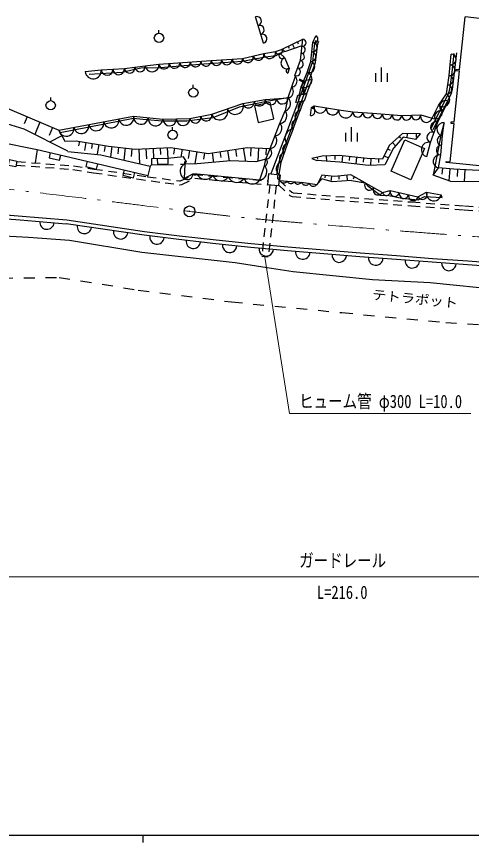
# Model space of a CAD drawing. Units: millimetres, scale not verified. Extents: x 40000 to 680000, y 20000 to 380000.
# Drawn here: x 150564 to 213364, y 204000 to 318016 of the extents above; entities that cross this region are included whole.
import ezdxf
from ezdxf.enums import TextEntityAlignment as Align

# ---------------------------------------------------------------- set-up
doc = ezdxf.new("R2010")
doc.units = ezdxf.units.MM
doc.header["$LTSCALE"] = 1000
for name, pattern in [('USER1', [3, 1.5, -1.5]), ('USER2', [2, 1.2, -0.8]), ('USER3', [10, 6.4, -1.6, 0.4, -1.6]), ('USER4', [4, 3, -1])]:
    doc.linetypes.add(name, pattern=pattern)
for name, color, linetype, lineweight in [('M-BGD', 7, 'Continuous', 25), ('M-BMK', 2, 'USER3', 13), ('M-BMK-SRVR', 3, 'Continuous', 25), ('M-STR-HTXT', 7, 'Continuous', 13), ('M-STR-STR3', 7, 'Continuous', 25), ('M-TTL-BAND', 7, 'Continuous', 25)]:
    doc.layers.add(name, color=color, linetype=linetype, lineweight=lineweight)
doc.styles.add('ＭＳ ゴシック', font='')
doc.styles.get('ＭＳ ゴシック').set_extended_font_data('MS Gothic')

msp = doc.modelspace()

# ---------------------------------------------------------------- linework, layer by layer
at = {"layer": 'M-BGD'}
for p, q in [((184676, 314328), (183542, 317987)), ((211711, 310656), (212491, 317965)), ((222400, 316880), (212491, 317965)), ((170231, 315700), (170231, 316142)), ((187242, 313519), (190073, 314894)), ((187581, 313209), (189998, 314031)), ((188228, 313590), (188068, 313920)), ((188925, 313666), (188661, 314208)), ((189504, 314210), (189344, 314540)), ((187581, 313209), (187256, 313525)), ((189850, 308298), (190686, 310304)), ((200121, 310194), (200121, 308994)), ((200921, 310994), (200921, 308994)), ((201721, 310194), (201721, 308994)), ((210962, 303411), (211697, 310507)), ((211200, 310553), (211697, 310507)), ((189047, 309734), (188029, 306781)), ((189002, 309856), (189047, 309734)), ((190596, 307311), (191334, 309202)), ((174970, 308153), (174970, 308595)), ((189625, 307236), (189850, 308298)), ((155279, 306404), (155279, 306846)), ((188029, 306781), (187624, 304993)), ((188754, 302497), (189651, 304969)), ((152053, 304174), (151639, 303194)), ((153793, 303438), (153070, 301728)), ((155534, 302703), (155069, 301604)), ((172117, 302311), (172117, 302753)), ((196764, 302743), (196764, 300743)), ((210948, 303261), (210399, 297957)), ((156809, 301566), (155132, 300683)), ((195964, 301943), (195964, 300743)), ((197564, 301943), (197564, 300743)), ((203389, 301455), (203580, 301245)), ((204474, 301858), (204459, 301268)), ((205696, 301050), (206344, 301811)), ((205721, 301827), (205709, 301365)), ((157214, 300796), (158801, 300862)), ((159247, 300789), (159142, 300145)), ((160138, 300643), (159952, 299505)), ((161029, 300497), (160911, 299775)), ((161920, 300352), (161713, 299083)), ((162812, 300206), (162681, 299405)), ((163719, 300080), (163555, 298641)), ((164643, 299975), (164537, 299044)), ((165567, 299870), (165377, 298205)), ((170392, 299870), (170432, 298988)), ((171374, 299915), (171442, 298420)), ((181861, 299874), (182153, 298002)), ((182926, 299933), (182870, 298758)), ((183978, 299883), (183889, 298018)), ((202467, 300619), (202885, 300159)), ((166491, 299765), (166370, 298698)), ((167444, 299735), (167538, 297687)), ((168427, 299780), (168491, 298381)), ((169409, 299825), (169475, 298380)), ((172380, 299855), (172249, 299037)), ((173409, 299692), (173235, 298601)), ((174438, 299528), (174258, 298399)), ((175467, 299364), (175198, 297675)), ((176496, 299201), (176357, 298330)), ((177549, 299203), (177755, 297881)), ((178627, 299371), (178758, 298534)), ((179705, 299539), (179934, 298071)), ((180783, 299706), (180938, 298710)), ((185030, 299833), (184986, 298922)), ((193325, 298760), (193355, 298026)), ((194495, 298807), (194516, 298287)), ((195562, 298781), (195467, 297862)), ((201313, 298790), (201904, 298500)), ((201775, 299731), (202143, 299549)), ((169203, 298374), (169206, 297546)), ((173963, 298033), (173607, 298639)), ((192045, 298586), (192106, 298303)), ((196528, 298681), (196471, 298127)), ((197494, 298581), (197398, 297653)), ((198460, 298482), (198402, 297921)), ((199477, 298404), (199429, 297474)), ((200547, 298348), (200521, 297852)), ((169001, 297336), (168704, 296070)), ((169001, 297336), (169206, 297546)), ((209351, 297069), (209288, 296248)), ((210388, 296989), (210261, 295339)), ((211423, 296920), (211366, 295909)), ((212455, 296862), (212363, 295223)), ((173704, 295669), (174921, 296309)), ((193151, 296081), (193117, 295736)), ((194036, 295994), (193961, 295231)), ((195032, 295998), (195070, 295552)), ((196138, 296093), (196203, 295342)), ((196783, 295387), (198702, 295053)), ((197194, 295869), (197030, 295565)), ((198199, 295325), (198108, 295156)), ((192054, 294809), (192071, 294841)), ((184420, 284950), (185314, 284850))]:
    msp.add_line(p, q, dxfattribs=at)
at = {"layer": 'M-BGD', "linetype": 'USER4'}
for p, q in [((190374, 308816), (189557, 309248)), ((190444, 308949), (189627, 309381)), ((189915, 306287), (190267, 307316)), ((169206, 297546), (173796, 297637))]:
    msp.add_line(p, q, dxfattribs=at)
at = {"layer": 'M-BGD', "linetype": 'USER2'}
for p, q in [((150616, 297984), (158433, 297412)), ((150579, 297486), (158396, 296913)), ((173208, 295345), (175082, 296211)), ((185518, 294767), (184420, 284950)), ((186416, 294695), (185314, 284850))]:
    msp.add_line(p, q, dxfattribs=at)
at = {"layer": 'M-BGD', "linetype": 'USER1'}
msp.add_line((148578, 281907), (156450, 282005), dxfattribs=at)
at = {"layer": 'M-BGD'}
for points in [[(189002, 309856), (189770, 311985), (190094, 314895)], [(191863, 314708), (191712, 314352), (191410, 311756), (189805, 307288)], [(190686, 310304), (191173, 311827), (191476, 314433), (191865, 315361)], [(190267, 307316), (190416, 307719), (191853, 311657), (192141, 314249), (192297, 314618)], [(160042, 310411), (162263, 310654), (165462, 310832), (168314, 311207), (170216, 311457), (177442, 311941), (181778, 312224), (184691, 312905), (186304, 313165), (187256, 313525)], [(160600, 310071), (165159, 310356), (167718, 310943), (170451, 310965), (176413, 311503), (181774, 311857), (184921, 312456), (186341, 312642), (186903, 312942), (187585, 313214)], [(186903, 312942), (187565, 312341), (188219, 310835), (188029, 310194)], [(191126, 304365), (191300, 305443), (191638, 305674), (195054, 305154), (197005, 304856), (199720, 304666), (203754, 304361), (206379, 304452), (207938, 303988), (208828, 305721), (209930, 307360), (210293, 309853), (210556, 312839)], [(207742, 302515), (210205, 307354), (210394, 307987), (210638, 309922), (210977, 312919)], [(211307, 312981), (210708, 307921), (210504, 307234), (208027, 302370)], [(211711, 310656), (211214, 310703), (211200, 310553)], [(188538, 308274), (188716, 308312), (188835, 308370), (188963, 308458), (189112, 308605), (189202, 308772), (189263, 308949), (189293, 309136), (189265, 309343), (189217, 309492), (189159, 309610), (189041, 309749)], [(188035, 306798), (188213, 306836), (188332, 306895), (188460, 306982), (188609, 307129), (188699, 307296), (188759, 307473), (188790, 307661), (188762, 307868), (188714, 308016), (188656, 308135), (188538, 308274)], [(156404, 302335), (166734, 304252), (170776, 303835), (174491, 303923), (177510, 304514), (181826, 306027), (184888, 306564), (188029, 306781)], [(188029, 306781), (185365, 306311), (181294, 305513), (177676, 304018), (174055, 303588), (170699, 303563), (167989, 303812), (166730, 303920), (156609, 301945)], [(187624, 304993), (187828, 305059), (187959, 305142), (188099, 305261), (188255, 305451), (188339, 305658), (188388, 305873), (188400, 306095), (188342, 306334), (188267, 306502), (188184, 306633), (188029, 306781)], [(147702, 306013), (156404, 302335), (157214, 300796)], [(185682, 296253), (185953, 296931), (189429, 306191)], [(186501, 296163), (186808, 297975), (187810, 300670), (189855, 306152), (189915, 306287)], [(190150, 306285), (189988, 306256), (189879, 306207), (189760, 306132), (189622, 306004), (189535, 305856), (189475, 305698), (189442, 305530), (189461, 305342), (189500, 305207), (189549, 305098), (189651, 304969)], [(190165, 306324), (189839, 305506), (189651, 304969)], [(207218, 298672), (207709, 300628), (208701, 303421), (210151, 306351)], [(157646, 299410), (151617, 302464), (143793, 304851)], [(174921, 296309), (175486, 296320), (180243, 295841), (184130, 295464), (184812, 297387), (184988, 298324), (185556, 299808), (186885, 303142), (187624, 304993)], [(186935, 303264), (187149, 303299), (187294, 303361), (187453, 303458), (187639, 303624), (187757, 303818), (187840, 304025), (187888, 304246), (187867, 304495), (187818, 304675), (187756, 304820), (187624, 304993)], [(189651, 304969), (189500, 304940), (189399, 304892), (189289, 304821), (189161, 304699), (189083, 304560), (189029, 304411), (189000, 304254), (189020, 304079), (189059, 303953), (189106, 303852), (189203, 303733)], [(189203, 303733), (189052, 303704), (188951, 303657), (188841, 303585), (188713, 303463), (188635, 303324), (188581, 303175), (188552, 303018), (188572, 302843), (188610, 302717), (188658, 302616), (188754, 302497)], [(209603, 303339), (209199, 301866), (208056, 296122), (208833, 297109)], [(208833, 297109), (209131, 298910), (209346, 301586), (209603, 303339)], [(210962, 303411), (210523, 303451), (210510, 303302), (210948, 303261)], [(186245, 301536), (186460, 301571), (186605, 301633), (186763, 301730), (186950, 301896), (187067, 302090), (187150, 302297), (187198, 302518), (187177, 302767), (187129, 302946), (187066, 303092), (186935, 303264)], [(188754, 302497), (187960, 300477), (187055, 297854), (186788, 296234), (186943, 296105), (186859, 295391), (190160, 295125), (192071, 294841)], [(188754, 302497), (188499, 302454), (188326, 302379), (188137, 302262), (187915, 302062), (187776, 301830), (187679, 301581), (187623, 301317), (187649, 301020), (187709, 300805), (187784, 300632), (187942, 300427)], [(185556, 299808), (185770, 299842), (185915, 299905), (186074, 300002), (186260, 300168), (186378, 300361), (186460, 300569), (186509, 300790), (186488, 301039), (186439, 301218), (186377, 301363), (186245, 301536)], [(206344, 301811), (203850, 301874), (202006, 300201), (201081, 298320), (198943, 298432), (195080, 298831), (192741, 298736), (191350, 298436), (192023, 298124)], [(205696, 301050), (203929, 301361), (202597, 299828), (201414, 297562), (199154, 297462), (195184, 297893), (192023, 298124)], [(158801, 300862), (163257, 300133), (166953, 299712), (171865, 299937), (177010, 299119), (182400, 299958), (185556, 299808)], [(187942, 300427), (187789, 300395), (187686, 300345), (187575, 300269), (187445, 300143), (187367, 299999), (187314, 299846), (187287, 299684), (187311, 299505), (187352, 299377), (187402, 299274), (187503, 299154)], [(157654, 299388), (162211, 298929), (169001, 297336)], [(184988, 298324), (185170, 298356), (185293, 298411), (185428, 298496), (185585, 298640), (185683, 298806), (185751, 298984), (185789, 299174), (185769, 299386), (185725, 299539), (185670, 299662), (185556, 299808)], [(187503, 299154), (187349, 299121), (187247, 299071), (187135, 298996), (187006, 298869), (186928, 298725), (186875, 298573), (186848, 298411), (186872, 298232), (186913, 298104), (186963, 298001), (187064, 297881)], [(173607, 298639), (171442, 298420), (169203, 298374)], [(169990, 298390), (170005, 297640), (171505, 297671), (171489, 298421)], [(173796, 297637), (173594, 297528), (173470, 297416), (173345, 297264), (173216, 297033), (173165, 296799), (173154, 296562), (173183, 296324), (173290, 296083), (173401, 295920), (173513, 295796), (173704, 295669)], [(173963, 298033), (173796, 297637), (173704, 295669)], [(173963, 298033), (173913, 298026), (173880, 298012), (173843, 297990), (173799, 297953), (173771, 297909), (173751, 297861), (173739, 297810), (173743, 297753), (173753, 297711), (173767, 297678), (173796, 297637)], [(184988, 298324), (183619, 297943), (180082, 298084), (175510, 297684), (173796, 297637)], [(184812, 297387), (184917, 297425), (184983, 297471), (185054, 297536), (185131, 297638), (185171, 297746), (185192, 297859), (185194, 297975), (185159, 298098), (185117, 298183), (185071, 298250), (184988, 298324)], [(187064, 297881), (186885, 297810), (186772, 297730), (186652, 297616), (186522, 297438), (186457, 297249), (186425, 297054), (186425, 296854), (186489, 296643), (186565, 296497), (186646, 296383), (186792, 296259)], [(220852, 296773), (209866, 297859), (209881, 298008), (210399, 297957)], [(184130, 295464), (184363, 295511), (184519, 295586), (184689, 295699), (184887, 295888), (185007, 296105), (185089, 296336), (185132, 296580), (185099, 296852), (185038, 297047), (184964, 297203), (184812, 297387)], [(219700, 296169), (216069, 296659), (210906, 296949), (208833, 297109)], [(173704, 295669), (173841, 295586), (173953, 295551), (174089, 295529), (174273, 295533), (174432, 295585), (174578, 295662), (174711, 295763), (174819, 295913), (174877, 296037), (174912, 296149), (174921, 296309)], [(174921, 296309), (174956, 296253), (174991, 296220), (175037, 296187), (175105, 296154), (175173, 296144), (175241, 296145), (175309, 296158), (175376, 296193), (175420, 296228), (175454, 296263), (175486, 296320)], [(175486, 296320), (175595, 296091), (175712, 295949), (175872, 295802), (176118, 295647), (176373, 295578), (176632, 295552), (176896, 295569), (177168, 295673), (177354, 295786), (177496, 295903), (177647, 296106)], [(177647, 296106), (177756, 295877), (177872, 295735), (178032, 295588), (178279, 295433), (178534, 295364), (178793, 295338), (179057, 295356), (179329, 295459), (179515, 295572), (179657, 295689), (179808, 295892)], [(179808, 295892), (179916, 295663), (180033, 295521), (180193, 295374), (180440, 295219), (180695, 295150), (180954, 295124), (181218, 295142), (181490, 295246), (181676, 295358), (181818, 295475), (181969, 295678)], [(181969, 295678), (182077, 295449), (182194, 295307), (182354, 295160), (182601, 295005), (182856, 294936), (183115, 294910), (183379, 294928), (183651, 295032), (183836, 295144), (183979, 295261), (184130, 295464)], [(186848, 296125), (185365, 296288), (185222, 294799)], [(186848, 296125), (186733, 294635), (185222, 294799)], [(186792, 296259), (186711, 296201), (186665, 296146), (186619, 296074), (186577, 295968), (186569, 295865), (186577, 295764), (186602, 295664), (186661, 295566), (186718, 295503), (186773, 295456), (186862, 295412)], [(186939, 295385), (186990, 295282), (187044, 295218), (187118, 295153), (187231, 295084), (187348, 295055), (187466, 295046), (187585, 295056), (187708, 295105), (187791, 295158), (187855, 295212), (187922, 295305)], [(187922, 295305), (187973, 295202), (188027, 295139), (188101, 295073), (188214, 295005), (188330, 294976), (188448, 294966), (188568, 294976), (188690, 295026), (188774, 295078), (188837, 295133), (188904, 295226)], [(198702, 295053), (196691, 296141), (194478, 295950), (192709, 296124), (192071, 294841), (192706, 295629)], [(196783, 295387), (194123, 295179), (192706, 295629)], [(220395, 294400), (215224, 295190), (210530, 295243), (208056, 296122)], [(188904, 295226), (188955, 295123), (189009, 295059), (189083, 294994), (189196, 294926), (189313, 294896), (189431, 294887), (189550, 294897), (189673, 294946), (189756, 294999), (189820, 295053), (189887, 295147)], [(189887, 295147), (189936, 295031), (189991, 294958), (190067, 294882), (190186, 294800), (190311, 294761), (190439, 294743), (190570, 294747), (190707, 294793), (190801, 294845), (190874, 294900), (190953, 294998)], [(190953, 294998), (191002, 294882), (191057, 294809), (191134, 294734), (191253, 294652), (191378, 294613), (191506, 294595), (191637, 294598), (191773, 294644), (191868, 294696), (191941, 294751), (192019, 294849)], [(198702, 295053), (199040, 294624), (200799, 293355), (201951, 293330), (203745, 292963), (206015, 292724), (206895, 293158), (209340, 293026), (209163, 293417)], [(198702, 295053), (201061, 293726), (202139, 293988), (205975, 293112), (207163, 293747), (209163, 293417)]]:
    msp.add_lwpolyline(points, dxfattribs=at)
for points in [[(189429, 306191), (189140, 306138), (189396, 307173), (189796, 307256), (190267, 307316), (190453, 307350), (190596, 307311), (190284, 306336), (190086, 306316), (189915, 306287)], [(183921, 303405), (186096, 303889), (185589, 306166), (183414, 305682)], [(202258, 296678), (204144, 301008), (206894, 299810), (205008, 295480)], [(149603, 298259), (150630, 298056), (150473, 297263), (149446, 297466)]]:
    msp.add_lwpolyline(points, close=True, dxfattribs=at)
at = {"layer": 'M-BGD', "linetype": 'USER4'}
msp.add_lwpolyline([(189625, 307236), (189429, 306191), (189805, 307288)], dxfattribs=at)
at = {"layer": 'M-BGD', "linetype": 'USER2'}
for points in [[(158352, 296898), (161187, 296451), (167159, 295590), (171089, 295052), (173091, 294793), (173368, 294846), (175175, 295681), (179162, 295331), (185222, 294799)], [(158433, 297412), (161264, 296965), (167231, 296105), (168666, 295908), (173075, 295319), (173208, 295345)], [(175082, 296211), (179208, 295849), (185268, 295317)], [(186799, 295435), (188580, 293758), (188735, 293686), (194629, 293193), (205104, 292414), (212408, 291860)], [(186744, 294773), (188285, 293321), (188601, 293176), (194588, 292674), (205065, 291896), (212369, 291342)], [(212369, 291342), (222571, 290579), (222925, 290680)], [(212408, 291860), (222517, 291105), (222693, 291155)]]:
    msp.add_lwpolyline(points, dxfattribs=at)
at = {"layer": 'M-BGD', "linetype": 'USER1'}
for points in [[(156450, 282005), (167375, 280253), (180244, 278621), (195491, 277141), (209822, 275770)], [(209822, 275770), (224170, 274877), (239645, 273706)]]:
    msp.add_lwpolyline(points, dxfattribs=at)
at = {"layer": 'M-BGD'}
for centre in [(170231, 315054), (174970, 307507), (155279, 305758), (172117, 301665)]:
    msp.add_circle(centre, 646, dxfattribs=at)
for centre, radius, start, end in [((183731, 317377), 639, 287.21914, 107.21914), ((184109, 316157), 639, 287.21914, 107.21914), ((184487, 314938), 639, 287.21914, 107.21914), ((190040, 314410), 488, 263.6552, 83.6552), ((191670, 314897), 503, 247.23657, 67.23657), ((189932, 313440), 488, 263.6552, 83.6552), ((191400, 313781), 656, 263.37154, 83.37154), ((182506, 312395), 748, 193.15525, 13.15525), ((183963, 312735), 748, 193.15525, 13.15525), ((185498, 313035), 817, 189.13606, 9.13606), ((186780, 313345), 509, 200.73832, 20.73832), ((187234, 312642), 447, 137.79256, 317.79256), ((189824, 312470), 488, 263.6552, 83.6552), ((191248, 312478), 656, 263.37154, 83.37154), ((210490, 312092), 749, 264.96382, 84.96382), ((169265, 311332), 959, 187.49059, 7.49059), ((170938, 311505), 724, 183.83049, 3.83049), ((172384, 311602), 724, 183.83049, 3.83049), ((173829, 311699), 724, 183.83049, 3.83049), ((175274, 311796), 724, 183.83049, 3.83049), ((176720, 311892), 724, 183.83049, 3.83049), ((178165, 311988), 724, 183.7445, 3.7445), ((179610, 312083), 724, 183.7445, 3.7445), ((181055, 312177), 724, 183.7445, 3.7445), ((187892, 311588), 821, 113.50059, 293.50059), ((189578, 311453), 566, 250.15833, 70.15833), ((190929, 311065), 800, 252.26733, 72.26733), ((210359, 310600), 749, 264.96382, 84.96382), ((161153, 310532), 1117, 186.24137, 6.24137), ((163063, 310698), 801, 183.18597, 3.18597), ((164662, 310787), 801, 183.18597, 3.18597), ((166175, 310926), 719, 187.4896, 7.4896), ((167601, 311113), 719, 187.4896, 7.4896), ((188124, 310515), 334, 73.48393, 253.48393), ((189194, 310388), 566, 250.15833, 70.15833), ((190268, 309301), 1086, 247.39091, 67.39091), ((190965, 308256), 1015, 68.68658, 248.68658), ((210202, 309230), 630, 261.71065, 81.71065), ((189738, 307767), 543, 258.01624, 78.01624), ((210021, 307984), 630, 261.71065, 81.71065), ((187244, 306727), 787, 183.95695, 3.95695), ((209379, 306541), 987, 236.09902, 56.09902), ((180747, 305649), 1143, 199.32147, 19.32147), ((182591, 306161), 777, 189.93228, 9.93228), ((184122, 306430), 777, 189.93228, 9.93228), ((185673, 306618), 787, 183.95695, 3.95695), ((191469, 305558), 205, 214.37658, 34.37658), ((192492, 305544), 864, 171.33729, 351.33729), ((208383, 304855), 974, 242.80868, 62.80868), ((209789, 305619), 817, 63.67334, 243.67334), ((176755, 304367), 769, 191.08052, 11.08052), ((178589, 304893), 1143, 199.32147, 19.32147), ((191213, 304904), 546, 260.85296, 80.85296), ((194200, 305284), 864, 171.33729, 351.33729), ((196030, 305005), 987, 171.33795, 351.33795), ((197684, 304809), 680, 175.98082, 355.98082), ((199042, 304713), 680, 175.98082, 355.98082), ((200393, 304615), 674, 175.68341, 355.68341), ((201737, 304513), 674, 175.68341, 355.68341), ((203082, 304412), 674, 175.68341, 355.68341), ((205723, 304429), 657, 181.98562, 1.98562), ((207158, 304220), 813, 163.41358, 343.41358), ((209064, 304154), 817, 63.67334, 243.67334), ((161569, 303294), 1051, 190.51232, 10.51232), ((163635, 303677), 1051, 190.51232, 10.51232), ((165701, 304060), 1051, 190.51232, 10.51232), ((167744, 304148), 1016, 174.11662, 354.11662), ((169765, 303940), 1016, 174.11662, 354.11662), ((171705, 303857), 929, 181.3501, 1.3501), ((173562, 303901), 929, 181.3501, 1.3501), ((175246, 304071), 769, 191.08052, 11.08052), ((204410, 304384), 657, 181.98562, 1.98562), ((208453, 302723), 741, 70.43874, 250.43874), ((209474, 302463), 886, 81.68108, 261.68108), ((157437, 302527), 1051, 190.51232, 10.51232), ((159503, 302910), 1051, 190.51232, 10.51232), ((207957, 301326), 741, 70.43874, 250.43874), ((209293, 300917), 671, 85.40388, 265.40388), ((207463, 299650), 1008, 75.90213, 255.90213), ((209185, 299579), 671, 85.40388, 265.40388), ((208982, 298009), 913, 80.59163, 260.59163), ((199292, 294721), 677, 150.64091, 330.64091), ((200471, 294057), 677, 150.64091, 330.64091), ((201600, 293857), 555, 193.66177, 13.66177), ((202778, 293842), 656, 167.14355, 347.14355), ((204057, 293550), 656, 167.14355, 347.14355), ((205336, 293258), 656, 167.14355, 347.14355), ((206569, 293429), 673, 208.11425, 28.11425), ((208163, 293582), 1014, 170.64735, 350.64735)]:
    msp.add_arc(centre, radius, start, end, dxfattribs=at)
at = {"layer": 'M-BMK'}
msp.add_open_spline([(219889, 287207), (215832, 287496), (211775, 287785), (207719, 288093), (202744, 288470), (197771, 288877), (192797, 289284), (189489, 289555), (186181, 289826), (182880, 290159), (177933, 290658), (173001, 291296), (168067, 291916), (158549, 293112), (149026, 294242), (139502, 295373)], degree=3, knots=[0, 0, 0, 0, 1, 1, 1, 2, 2, 2, 3, 3, 3, 4, 4, 4, 5, 5, 5, 5], dxfattribs=at)
at = {"layer": 'M-BMK-SRVR'}
for radius in [750, 30]:
    msp.add_circle((174443, 291121), radius, dxfattribs=at)
at = {"layer": 'M-STR-HTXT'}
msp.add_line((91767, 240681), (299191, 240681), dxfattribs=at)
msp.add_lwpolyline([(184819, 284819), (188251, 263237), (213295, 263237)], dxfattribs=at)
at = {"layer": 'M-STR-STR3'}
for p, q in [((139346, 302533), (153408, 299665)), ((153408, 299665), (153144, 297799)), ((153408, 299665), (168704, 296070)), ((168704, 296070), (168666, 295908))]:
    msp.add_line(p, q, dxfattribs=at)
for points in [[(155227, 299237), (155056, 298507), (156516, 298164), (156687, 298894)], [(160326, 298039), (160155, 297309), (161615, 296966), (161786, 297696)], [(165425, 296841), (165253, 296111), (166714, 295768), (166885, 296498)], [(100315, 278930), (124145, 287500), (128534, 288750), (131067, 289316), (135709, 289843), (141179, 290227), (147350, 290212), (151082, 289951), (157432, 289415)], [(239591, 282300), (227933, 283110), (212859, 284244), (207984, 284586), (203030, 284964), (197977, 285343), (193044, 285753), (188023, 286179), (182975, 286643), (178135, 287134), (173044, 287717), (168244, 288312), (157488, 289912), (147370, 290712), (141181, 290727)], [(227897, 282611), (217913, 283355), (212823, 283746), (207948, 284088), (202992, 284465), (197937, 284845), (193002, 285255), (187979, 285681), (182927, 286145), (178081, 286637), (172985, 287220), (168177, 287817), (157432, 289415)], [(145357, 287945), (152196, 287541), (157876, 287155)], [(157876, 287155), (167873, 285508), (180739, 284058), (185154, 283348), (188768, 282821), (199715, 281705), (207648, 281311), (217650, 280304), (227659, 279908)]]:
    msp.add_lwpolyline(points, dxfattribs=at)
for centre, start, end in [((154763, 289640), 175.17078, 355.17078), ((159933, 289043), 171.54298, 351.54298), ((164937, 288299), 171.54298, 351.54298), ((169946, 287597), 172.92831, 352.92831), ((174968, 286993), 173.464, 353.464), ((179997, 286442), 174.20742, 354.20742), ((185031, 285952), 174.74991, 354.74991), ((190070, 285504), 175.15681, 355.15681), ((195110, 285080), 175.24497, 355.24497), ((200153, 284678), 175.70893, 355.70893), ((205197, 284297), 175.64047, 355.64047), ((210242, 283927), 175.98772, 355.98772)]:
    msp.add_arc(centre, 1000, start, end, dxfattribs=at)
at = {"layer": 'M-TTL-BAND'}
for p, q in [((40000, 205000), (579000, 205000)), ((168000, 205000), (168000, 204000))]:
    msp.add_line(p, q, dxfattribs=at)

# ---------------------------------------------------------------- texts
at = {"layer": 'M-BGD', "style": 'ＭＳ ゴシック', "width": 1.1}
msp.add_text('テトラポット', height=1320, rotation=354.1, dxfattribs=at).set_placement((199557, 278600), align=Align.BOTTOM_LEFT)
at = {"layer": 'M-STR-HTXT', "style": 'ＭＳ ゴシック', "width": 0.8}
for s, p in [('ヒューム管 φ300 L=10.0', (189571, 263454)), ('ガードレール', (189579, 241472)), ('L=216.0', (192029, 237081))]:
    msp.add_text(s, height=1833, rotation=359.9, dxfattribs=at).set_placement(p, align=Align.BOTTOM_LEFT)

doc.saveas('drawing.dxf')
